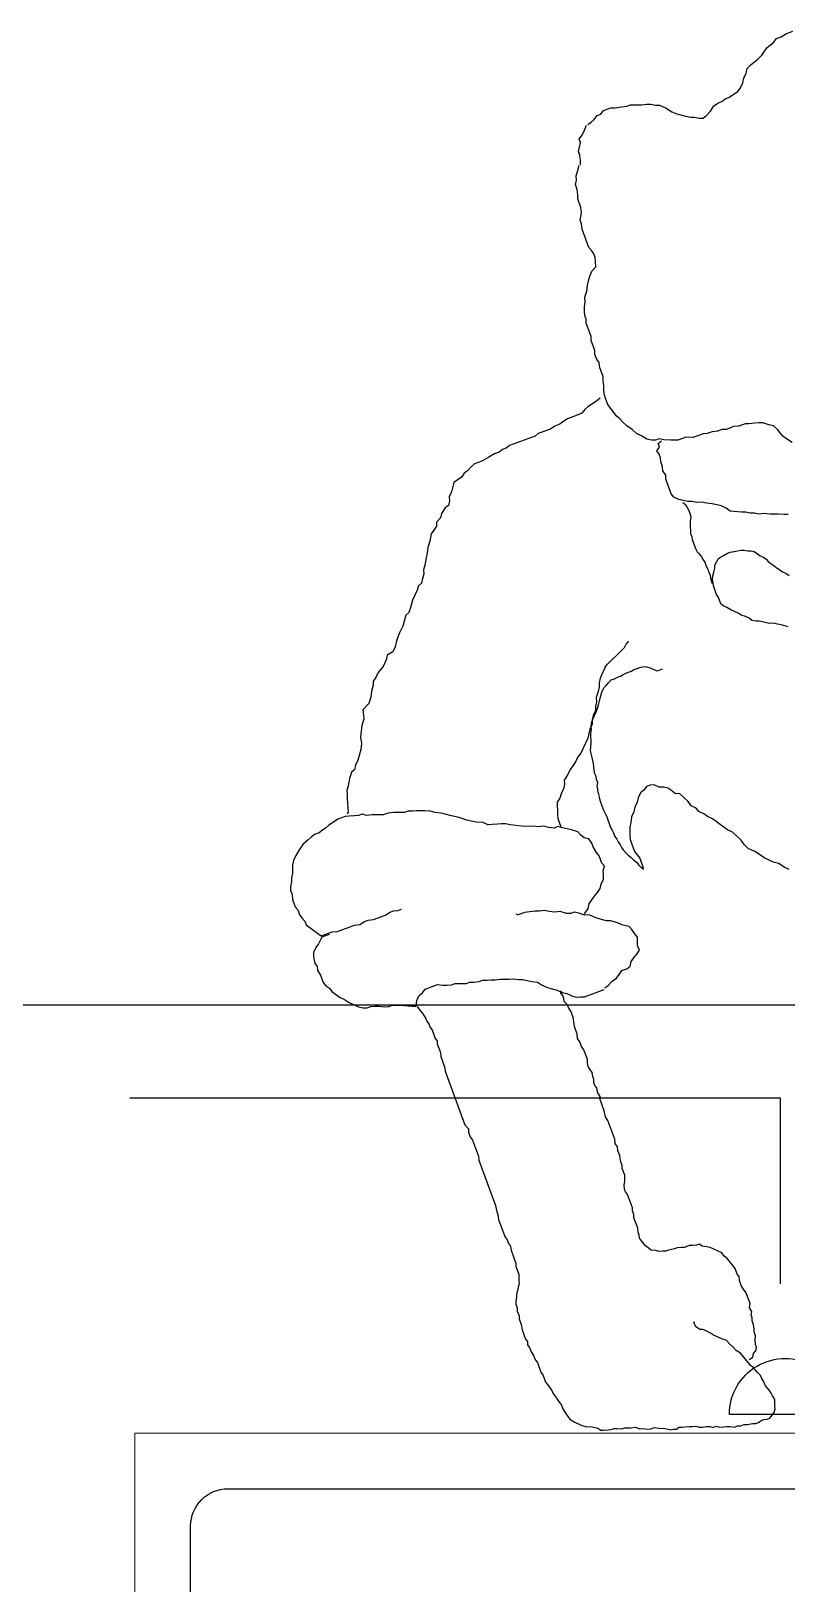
# Model space of a CAD drawing. Header units: millimetres. Extents: x 33350 to 35310, y -217097 to -211540.
# Drawn here: x 33738.2 to 33778.9, y -214565.2 to -214481.7 of the extents above; entities that cross this region are included whole.
import ezdxf
from ezdxf.enums import TextEntityAlignment as Align

# ---------------------------------------------------------------- set-up
doc = ezdxf.new("R2010")
doc.units = ezdxf.units.MM
doc.header["$LTSCALE"] = 60
doc.header["$MEASUREMENT"] = 0
for name, color, linetype, lineweight in [('-DWG_ANA', 7, 'Continuous', 0), ('-DWG_DETAY1', 7, 'Continuous', 25), ('NO', 7, 'Continuous', 0), ('s-depo', 140, 'Continuous', 25)]:
    doc.layers.add(name, color=color, linetype=linetype, lineweight=lineweight)
doc.layers.add('BL-E', color=32, linetype='Continuous')
doc.styles.add('ROMANS', font='ROMANSTW.SHX', dxfattribs={"width": 0.8})

# ---------------------------------------------------------------- blocks, each defined once
blk = doc.blocks.new('1YM-inox2000STR')
at = {"layer": '-DWG_ANA', "color": 0}
for p, q in [((61, 0), (0, 0)), ((0, 0), (0, -34)), ((61, -34), (61, 0)), ((0, -34), (61, -34))]:
    blk.add_line(p, q, dxfattribs=at)
at = {"layer": '-DWG_DETAY1', "color": 0}
blk.add_lwpolyline([(58, -5), (58, -29, -0.414214), (56, -31), (5, -31, -0.414214), (3, -29), (3, -5, -0.414214), (5, -3), (56, -3, -0.414214)], format="xyb", close=True, dxfattribs=at)
for points in [[(-9, -10), (-9, -24), (-14, -24), (-14, -10), (-9, -10)], [(-12, -10), (-12, -24)], [(0, -21), (-9, -21), (-9, -13), (0, -13)], [(10, -35), (6, -35), (6, -37), (10, -37), (10, -35)], [(16, -35), (12, -35), (12, -37), (16, -37), (16, -35)]]:
    blk.add_lwpolyline(points, dxfattribs=at)
for points in [[(3, -12), (9, -12, -1), (9, -22), (3, -22)], [(26, -35), (29, -35, -1.004224), (23, -35), (26, -35)]]:
    blk.add_lwpolyline(points, format="xyb", dxfattribs=at)
blk.add_circle((9, -17), 3, dxfattribs=at)
at = {"layer": 'NO', "linetype": 'Continuous', "style": 'ROMANS', "width": 0.8}
blk.add_attdef('NO', text='', height=10, dxfattribs=at).set_placement((31, -17), align=Align.MIDDLE)
blk = doc.blocks.new('7878')
at = {"layer": 'BL-E', "linetype": 'Continuous'}
blk.add_lwpolyline([(44146.557, -28834.535), (44146.557, -29019.535), (44216.557, -29019.535), (44216.557, -28834.535)], close=True, dxfattribs=at)
blk.add_lwpolyline([(44211.557, -28924.535), (44211.557, -28959.535), (44201.557, -28959.535)], dxfattribs=at)
at = {"layer": 'BL-E', "linetype": 'Continuous', "style": 'ROMANS', "text_generation_flag": 4, "width": 0.8}
blk.add_attdef('NO', text='', height=10, rotation=270, dxfattribs=at).set_placement((44189.265, -28998.355), align=Align.MIDDLE)
blk = doc.blocks.new('İNSAN-1')
for p, q in [((4.725, 42.642), (4.331, 42.787)), ((4.963, 42.48), (4.725, 42.642)), ((5.226, 42.384), (4.963, 42.48)), ((5.375, 42.18), (5.226, 42.384)), ((5.547, 42.042), (5.375, 42.18)), ((5.72, 41.904), (5.547, 42.042)), ((5.869, 41.7), (5.72, 41.904)), ((6.017, 41.496), (5.869, 41.7)), ((6.232, 41.268), (6.017, 41.496)), ((6.404, 41.13), (6.232, 41.268)), ((6.577, 40.992), (6.404, 41.13)), ((6.791, 40.764), (6.577, 40.992)), ((6.85, 40.519), (6.791, 40.764)), ((6.975, 40.25), (6.85, 40.519)), ((7.033, 40.005), (6.975, 40.25)), ((7.158, 39.735), (7.033, 40.005)), ((7.307, 39.532), (7.158, 39.735)), ((7.545, 39.369), (7.307, 39.532)), ((7.783, 39.207), (7.545, 39.369)), ((7.98, 39.135), (7.783, 39.207)), ((8.153, 38.997), (7.98, 39.135)), ((8.35, 38.924), (8.153, 38.997)), ((8.588, 38.762), (8.35, 38.924)), ((8.778, 38.468), (8.588, 38.762)), ((8.993, 38.241), (8.778, 38.468)), ((10.858, 38.448), (10.588, 38.324)), ((11.151, 38.638), (10.858, 38.448)), ((11.51, 38.804), (11.151, 38.638)), ((11.732, 38.797), (11.51, 38.804)), ((11.977, 38.855), (11.732, 38.797)), ((12.198, 38.849), (11.977, 38.855)), ((12.484, 38.818), (12.198, 38.849)), ((12.706, 38.811), (12.484, 38.818)), ((13.082, 38.821), (12.706, 38.811)), ((13.279, 38.749), (13.082, 38.821)), ((13.566, 38.717), (13.279, 38.749)), ((13.918, 38.662), (13.566, 38.717)), ((14.139, 38.655), (13.918, 38.662)), ((14.533, 38.51), (14.139, 38.655)), ((14.682, 38.307), (14.533, 38.51)), ((9.165, 38.102), (8.993, 38.241)), ((9.386, 38.096), (9.165, 38.102)), ((9.632, 38.154), (9.386, 38.096)), ((9.853, 38.147), (9.632, 38.154)), ((10.098, 38.206), (9.853, 38.147)), ((10.588, 38.324), (10.098, 38.206)), ((14.878, 38.234), (14.682, 38.307)), ((15.027, 38.031), (14.878, 38.234)), ((15.2, 37.892), (15.027, 38.031)), ((15.373, 37.754), (15.2, 37.892)), ((15.563, 37.461), (15.438, 37.73)), ((15.687, 37.192), (15.563, 37.461)), ((15.836, 36.988), (15.687, 37.192)), ((15.763, 36.791), (15.836, 36.988)), ((15.822, 36.546), (15.763, 36.791)), ((15.778, 35.817), (15.808, 36.104)), ((15.808, 36.104), (15.881, 36.301)), ((15.881, 36.301), (15.822, 36.546)), ((15.771, 35.596), (15.778, 35.817)), ((15.937, 35.237), (15.836, 35.572)), ((15.995, 34.992), (15.937, 35.237)), ((15.951, 34.264), (16.047, 34.526)), ((15.989, 34.771), (15.995, 34.992)), ((16.047, 34.526), (15.989, 34.771)), ((15.744, 33.297), (15.913, 33.756)), ((15.913, 33.756), (15.92, 33.977)), ((15.92, 33.977), (15.951, 34.264)), ((15.713, 33.01), (15.744, 33.297)), ((15.789, 32.61), (15.713, 33.01)), ((15.717, 32.413), (15.789, 32.61)), ((15.324, 31.142), (15.686, 32.126)), ((15.686, 32.126), (15.717, 32.413)), ((15.047, 30.797), (15.185, 30.97)), ((15.185, 30.97), (15.324, 31.142)), ((14.937, 30.093), (14.968, 30.379)), ((15.151, 29.865), (14.937, 30.093)), ((14.968, 30.379), (14.975, 30.6)), ((14.975, 30.6), (15.047, 30.797)), ((15.276, 29.596), (15.151, 29.865)), ((15.335, 29.35), (15.276, 29.596)), ((15.394, 29.105), (15.335, 29.35)), ((15.428, 28.795), (15.394, 29.105)), ((15.529, 28.46), (15.428, 28.795)), ((15.522, 28.239), (15.529, 28.46)), ((15.556, 27.928), (15.522, 28.239)), ((15.543, 27.486), (15.55, 27.707)), ((15.55, 27.707), (15.556, 27.928)), ((15.198, 26.347), (15.463, 27.068)), ((15.463, 27.068), (15.47, 27.289)), ((15.47, 27.289), (15.543, 27.486)), ((14.998, 25.601), (15.191, 26.126)), ((15.191, 26.126), (15.198, 26.347)), ((14.756, 24.945), (14.894, 25.117)), ((14.894, 25.117), (14.991, 25.38)), ((14.991, 25.38), (14.998, 25.601)), ((14.556, 24.199), (14.725, 24.658)), ((14.725, 24.658), (14.756, 24.945)), ((14.481, 23.184), (14.512, 23.47)), ((14.512, 23.47), (14.518, 23.691)), ((14.518, 23.691), (14.549, 23.978)), ((14.549, 23.978), (14.556, 24.199)), ((14.149, 22.486), (14.312, 22.725)), ((14.312, 22.725), (14.481, 23.184)), ((14.719, 23.022), (14.892, 22.883)), ((14.892, 22.883), (15.13, 22.721)), ((15.13, 22.721), (15.369, 22.559)), ((13.279, 21.54), (13.507, 21.754)), ((13.507, 21.754), (13.645, 21.927)), ((13.645, 21.927), (13.849, 22.075)), ((13.849, 22.075), (14.011, 22.314)), ((14.011, 22.314), (14.149, 22.486)), ((15.369, 22.559), (15.541, 22.421)), ((15.541, 22.421), (15.69, 22.217)), ((15.69, 22.217), (15.953, 22.12)), ((15.953, 22.12), (16.478, 21.927)), ((16.478, 21.927), (16.716, 21.765)), ((16.716, 21.765), (16.889, 21.627)), ((4.672, 20.835), (4.876, 20.984)), ((4.876, 20.984), (5.014, 21.156)), ((5.014, 21.156), (5.152, 21.329)), ((5.152, 21.329), (5.38, 21.543)), ((5.38, 21.543), (5.625, 21.602)), ((5.625, 21.602), (5.96, 21.702)), ((5.96, 21.702), (6.181, 21.695)), ((6.181, 21.695), (6.402, 21.688)), ((6.402, 21.688), (6.689, 21.657)), ((6.689, 21.657), (6.91, 21.65)), ((6.91, 21.65), (7.238, 21.529)), ((7.238, 21.529), (7.525, 21.498)), ((7.525, 21.498), (7.919, 21.353)), ((7.919, 21.353), (8.14, 21.346)), ((8.14, 21.346), (8.402, 21.25)), ((8.402, 21.25), (8.689, 21.219)), ((8.689, 21.219), (8.952, 21.122)), ((8.952, 21.122), (9.173, 21.115)), ((9.173, 21.115), (9.698, 20.922)), ((9.698, 20.922), (10.074, 20.932)), ((10.074, 20.932), (10.534, 20.763)), ((12.195, 20.822), (12.489, 21.012)), ((12.489, 21.012), (12.758, 21.136)), ((12.758, 21.136), (12.986, 21.35)), ((12.986, 21.35), (13.279, 21.54)), ((16.889, 21.627), (17.151, 21.53)), ((17.151, 21.53), (17.39, 21.368)), ((17.39, 21.368), (18.046, 21.126)), ((18.046, 21.126), (18.219, 20.988)), ((18.219, 20.988), (19.597, 20.481)), ((4.379, 20.645), (4.672, 20.835)), ((10.534, 20.763), (10.91, 20.773)), ((10.91, 20.773), (11.287, 20.784)), ((11.287, 20.784), (11.532, 20.843)), ((11.591, 20.597), (11.418, 20.736)), ((11.518, 20.401), (11.591, 20.597)), ((11.667, 20.197), (11.518, 20.401)), ((11.529, 20.024), (11.667, 20.197)), ((11.532, 20.843), (11.729, 20.77)), ((11.729, 20.77), (11.95, 20.763)), ((11.95, 20.763), (12.195, 20.822)), ((19.597, 20.481), (19.77, 20.343)), ((19.77, 20.343), (19.967, 20.27)), ((19.967, 20.27), (20.14, 20.132)), ((20.14, 20.132), (20.402, 20.035)), ((11.346, 19.123), (11.353, 19.344)), ((11.353, 19.344), (11.45, 19.606)), ((11.45, 19.606), (11.456, 19.827)), ((11.456, 19.827), (11.529, 20.024)), ((20.402, 20.035), (20.706, 19.849)), ((20.706, 19.849), (21.076, 19.638)), ((21.076, 19.638), (21.47, 19.493)), ((21.47, 19.493), (21.643, 19.355)), ((21.643, 19.355), (21.857, 19.127)), ((10.887, 17.877), (11.177, 18.664)), ((11.177, 18.664), (11.184, 18.885)), ((11.184, 18.885), (11.346, 19.123)), ((21.857, 19.127), (22.03, 18.989)), ((22.03, 18.989), (22.178, 18.786)), ((22.178, 18.786), (22.417, 18.623)), ((22.417, 18.623), (22.589, 18.485)), ((22.589, 18.485), (22.707, 17.995)), ((10.235, 17.521), (10.48, 17.58)), ((10.48, 17.58), (10.749, 17.704)), ((10.749, 17.704), (10.887, 17.877)), ((22.707, 17.995), (22.832, 17.726)), ((22.832, 17.726), (22.825, 17.505)), ((4.591, 16.768), (4.812, 16.761)), ((4.812, 16.761), (5.123, 16.795)), ((5.123, 16.795), (5.344, 16.788)), ((5.344, 16.788), (5.565, 16.782)), ((5.565, 16.782), (5.876, 16.816)), ((5.876, 16.816), (6.163, 16.785)), ((6.163, 16.785), (6.408, 16.844)), ((6.408, 16.844), (6.629, 16.837)), ((6.629, 16.837), (6.874, 16.896)), ((6.874, 16.896), (7.095, 16.889)), ((7.095, 16.889), (7.717, 16.958)), ((7.717, 16.958), (7.921, 17.106)), ((7.921, 17.106), (8.19, 17.231)), ((8.19, 17.231), (8.435, 17.289)), ((8.435, 17.289), (8.68, 17.348)), ((8.68, 17.348), (8.991, 17.383)), ((8.991, 17.383), (9.236, 17.441)), ((9.236, 17.441), (9.523, 17.41)), ((9.523, 17.41), (9.768, 17.469)), ((9.768, 17.469), (9.989, 17.462)), ((9.867, 16.784), (9.832, 16.601)), ((9.952, 17.014), (9.867, 16.784)), ((10.033, 17.147), (9.952, 17.014)), ((9.989, 17.462), (10.235, 17.521)), ((10.126, 17.31), (10.033, 17.147)), ((10.265, 17.422), (10.126, 17.31)), ((22.825, 17.505), (22.884, 17.26)), ((22.884, 17.26), (23.056, 17.122)), ((23.056, 17.122), (23.246, 16.828)), ((23.246, 16.828), (23.305, 16.583)), ((9.832, 16.601), (9.865, 16.425)), ((9.875, 16.094), (9.84, 15.911)), ((9.84, 15.911), (9.845, 15.746)), ((9.865, 16.425), (9.87, 16.26)), ((9.87, 16.26), (9.875, 16.094)), ((23.305, 16.583), (23.52, 16.355)), ((23.52, 16.355), (23.513, 16.134)), ((23.513, 16.134), (23.661, 15.93)), ((23.661, 15.93), (23.81, 15.727)), ((9.757, 15.419), (9.566, 14.901)), ((9.781, 15.573), (9.757, 15.419)), ((9.845, 15.746), (9.781, 15.573)), ((23.81, 15.727), (23.886, 15.326)), ((23.886, 15.326), (23.986, 14.991)), ((5.662, 14.246), (5.523, 14.134)), ((5.773, 14.368), (5.662, 14.246)), ((5.912, 14.481), (5.773, 14.368)), ((6.098, 14.543), (5.912, 14.481)), ((6.238, 14.655), (6.098, 14.543)), ((6.417, 14.785), (6.238, 14.655)), ((6.592, 14.818), (6.417, 14.785)), ((6.758, 14.823), (6.592, 14.818)), ((6.962, 14.846), (6.758, 14.823)), ((7.127, 14.85), (6.962, 14.846)), ((7.311, 14.816), (7.127, 14.85)), ((7.494, 14.781), (7.311, 14.816)), ((7.706, 14.735), (7.494, 14.781)), ((7.85, 14.682), (7.706, 14.735)), ((8.041, 14.579), (7.85, 14.682)), ((8.204, 14.487), (8.041, 14.579)), ((8.337, 14.405), (8.204, 14.487)), ((8.439, 14.237), (8.337, 14.405)), ((8.53, 14.04), (8.439, 14.237)), ((9.16, 14.331), (9.078, 14.198)), ((9.252, 14.493), (9.16, 14.331)), ((9.374, 14.645), (9.252, 14.493)), ((9.484, 14.767), (9.374, 14.645)), ((9.566, 14.901), (9.484, 14.767)), ((23.986, 14.991), (24.021, 14.681)), ((24.021, 14.681), (24.08, 14.435)), ((24.08, 14.435), (24.156, 14.035)), ((4.71, 13.615), (4.532, 13.485)), ((4.897, 13.677), (4.71, 13.615)), ((5.036, 13.79), (4.897, 13.677)), ((5.244, 13.909), (5.036, 13.79)), ((5.354, 14.032), (5.244, 13.909)), ((5.523, 14.134), (5.354, 14.032)), ((8.534, 13.875), (8.53, 14.04)), ((8.586, 13.66), (8.534, 13.875)), ((8.648, 13.473), (8.586, 13.66)), ((8.671, 13.269), (8.648, 13.473)), ((8.795, 13.517), (8.771, 13.363)), ((8.888, 13.679), (8.795, 13.517)), ((8.912, 13.834), (8.888, 13.679)), ((9.004, 13.996), (8.912, 13.834)), ((9.078, 14.198), (9.004, 13.996)), ((24.156, 14.035), (24.215, 13.79)), ((24.215, 13.79), (24.208, 13.569)), ((24.208, 13.569), (24.267, 13.324)), ((8.442, 12.47), (8.612, 12.931)), ((8.612, 12.931), (8.636, 13.085)), ((8.636, 13.085), (8.671, 13.269)), ((8.715, 13.122), (8.694, 13.064)), ((8.771, 13.363), (8.715, 13.122)), ((24.267, 13.324), (24.326, 13.079)), ((24.326, 13.079), (24.498, 12.94)), ((24.498, 12.94), (24.557, 12.695)), ((24.557, 12.695), (24.682, 12.426)), ((7.679, 11.64), (7.886, 11.76)), ((7.886, 11.76), (8.083, 11.851)), ((8.083, 11.851), (8.223, 11.963)), ((8.223, 11.963), (8.35, 12.308)), ((8.35, 12.308), (8.442, 12.47)), ((24.682, 12.426), (24.806, 12.157)), ((24.806, 12.157), (24.907, 11.822)), ((24.907, 11.822), (25.007, 11.487)), ((5.169, 10.864), (5.384, 10.916)), ((5.384, 10.916), (5.578, 10.909)), ((5.578, 10.909), (5.754, 10.943)), ((5.754, 10.943), (5.969, 10.994)), ((5.969, 10.994), (6.145, 11.028)), ((6.145, 11.028), (6.31, 11.032)), ((6.31, 11.032), (6.554, 11.073)), ((6.554, 11.073), (6.694, 11.185)), ((6.694, 11.185), (6.891, 11.276)), ((6.891, 11.276), (7.117, 11.357)), ((7.117, 11.357), (7.285, 11.458)), ((7.285, 11.458), (7.482, 11.549)), ((7.482, 11.549), (7.679, 11.64)), ((25.007, 11.487), (25.18, 11.349)), ((25.18, 11.349), (25.238, 11.104)), ((25.238, 11.104), (25.339, 10.769)), ((4.592, 10.717), (4.965, 10.841)), ((4.965, 10.841), (5.169, 10.864)), ((25.339, 10.769), (25.505, 10.41)), ((25.505, 10.41), (25.629, 10.14)), ((25.629, 10.14), (25.688, 9.895)), ((13.189, 9.931), (13.168, 9.938)), ((13.304, 9.794), (13.189, 9.931)), ((13.403, 9.616), (13.304, 9.794)), ((13.518, 9.48), (13.403, 9.616)), ((14.319, 8.714), (13.518, 9.48)), ((25.688, 9.895), (25.747, 9.65)), ((25.747, 9.65), (25.871, 9.381)), ((25.871, 9.381), (26.175, 9.194)), ((26.175, 9.194), (26.234, 8.949)), ((11.382, 8.44), (11.644, 8.343)), ((11.644, 8.343), (12.004, 8.509)), ((12.004, 8.509), (12.249, 8.568)), ((12.249, 8.568), (12.535, 8.537)), ((12.535, 8.537), (12.995, 8.368)), ((13.024, 8.344), (12.944, 8.399)), ((14.434, 8.578), (14.319, 8.714)), ((14.418, 8.589), (14.542, 8.319)), ((26.234, 8.949), (26.4, 8.59)), ((26.4, 8.59), (26.656, 8.273)), ((13.332, 8.231), (13.024, 8.344)), ((13.478, 8.152), (13.332, 8.231)), ((13.624, 8.073), (13.478, 8.152)), ((13.779, 8.016), (13.624, 8.073)), ((13.947, 7.93), (13.779, 8.016)), ((14.123, 7.865), (13.947, 7.93)), ((14.266, 7.712), (14.123, 7.865)), ((14.388, 7.567), (14.266, 7.712)), ((14.518, 7.444), (14.388, 7.567)), ((14.542, 8.319), (14.708, 7.96)), ((14.708, 7.96), (14.767, 7.715)), ((14.767, 7.715), (14.76, 7.494)), ((26.656, 8.273), (26.78, 8.003)), ((26.78, 8.003), (26.929, 7.8)), ((26.929, 7.8), (26.922, 7.579)), ((26.922, 7.579), (27.022, 7.244)), ((14.629, 7.203), (14.518, 7.444)), ((14.683, 7.009), (14.629, 7.203)), ((14.736, 6.814), (14.683, 7.009)), ((14.781, 6.598), (14.736, 6.814)), ((14.76, 7.494), (14.819, 7.249)), ((14.819, 7.249), (14.919, 6.914)), ((14.919, 6.914), (14.913, 6.693)), ((14.913, 6.693), (14.971, 6.448)), ((27.022, 7.244), (27.057, 6.933)), ((27.057, 6.933), (27.157, 6.598)), ((14.835, 6.403), (14.781, 6.598)), ((14.902, 6.178), (14.835, 6.403)), ((15.097, 5.757), (14.902, 6.178)), ((14.971, 6.448), (14.965, 6.227)), ((14.965, 6.227), (15.089, 5.958)), ((15.089, 5.958), (15.148, 5.713)), ((27.157, 6.598), (27.479, 6.256)), ((27.448, 5.97), (27.441, 5.749)), ((27.479, 6.256), (27.448, 5.97)), ((15.172, 5.554), (15.097, 5.757)), ((15.148, 5.713), (15.141, 5.492)), ((15.141, 5.492), (15.266, 5.222)), ((15.196, 5.346), (15.172, 5.554)), ((15.183, 5.175), (15.196, 5.346)), ((15.214, 4.989), (15.183, 5.175)), ((15.266, 5.222), (15.383, 4.732)), ((27.441, 5.749), (27.541, 5.414)), ((27.541, 5.414), (27.611, 4.792)), ((15.19, 4.448), (15.203, 4.618)), ((15.222, 4.262), (15.19, 4.448)), ((15.203, 4.618), (15.215, 4.789)), ((15.215, 4.789), (15.214, 4.989)), ((15.223, 4.061), (15.222, 4.262)), ((15.383, 4.732), (15.508, 4.463)), ((15.508, 4.463), (15.757, 3.924)), ((27.611, 4.792), (27.556, 4.44)), ((27.556, 4.44), (27.59, 4.129)), ((15.047, 3.176), (15.068, 3.369)), ((15.068, 3.369), (15.102, 3.531)), ((15.102, 3.531), (15.137, 3.693)), ((15.137, 3.693), (15.188, 3.899)), ((15.188, 3.899), (15.223, 4.061)), ((15.757, 3.924), (15.905, 3.72)), ((15.905, 3.72), (16.03, 3.451)), ((16.03, 3.451), (16.178, 3.247)), ((27.59, 4.129), (27.69, 3.794)), ((27.69, 3.794), (27.749, 3.549)), ((27.749, 3.549), (27.874, 3.28)), ((14.9, 2.506), (14.935, 2.668)), ((14.935, 2.668), (14.992, 2.822)), ((14.992, 2.822), (15.034, 3.006)), ((15.034, 3.006), (15.047, 3.176)), ((16.178, 3.247), (16.327, 3.044)), ((16.327, 3.044), (16.451, 2.774)), ((16.451, 2.774), (16.641, 2.481)), ((27.874, 3.28), (27.933, 3.035)), ((27.933, 3.035), (28.105, 2.897)), ((28.105, 2.897), (28.206, 2.562)), ((28.206, 2.562), (28.282, 2.161)), ((10.206, 1.538), (10.434, 1.752)), ((10.434, 1.752), (10.655, 1.746)), ((10.655, 1.746), (10.859, 1.894)), ((10.859, 1.894), (11.062, 2.043)), ((11.062, 2.043), (11.308, 2.101)), ((11.308, 2.101), (11.529, 2.094)), ((11.529, 2.094), (11.798, 2.219)), ((11.798, 2.219), (12.019, 2.212)), ((12.019, 2.212), (12.216, 2.139)), ((12.216, 2.139), (12.365, 1.936)), ((12.365, 1.936), (12.537, 1.798)), ((12.537, 1.798), (12.662, 1.528)), ((14.763, 1.657), (14.819, 1.811)), ((14.819, 1.811), (14.832, 1.981)), ((14.832, 1.981), (14.867, 2.143)), ((14.843, 2.352), (14.9, 2.506)), ((14.867, 2.143), (14.843, 2.352)), ((16.641, 2.481), (16.635, 2.26)), ((16.635, 2.26), (16.693, 2.015)), ((16.693, 2.015), (16.818, 1.746)), ((16.818, 1.746), (16.877, 1.5)), ((28.282, 2.161), (28.341, 1.916)), ((28.334, 1.695), (28.327, 1.474)), ((28.341, 1.916), (28.334, 1.695)), ((9.408, 0.789), (9.547, 0.962)), ((9.547, 0.962), (9.816, 1.086)), ((9.816, 1.086), (9.978, 1.324)), ((9.978, 1.324), (10.206, 1.538)), ((12.662, 1.528), (12.721, 1.283)), ((12.721, 1.283), (12.845, 1.014)), ((12.845, 1.014), (12.904, 0.769)), ((14.539, 0.865), (14.449, 0.686)), ((14.691, 1.28), (14.539, 0.865)), ((14.739, 1.474), (14.691, 1.28)), ((14.78, 1.647), (14.739, 1.474)), ((16.877, 1.5), (17.025, 1.297)), ((17.012, 0.855), (17.005, 0.634)), ((17.019, 1.076), (17.012, 0.855)), ((17.025, 1.297), (17.019, 1.076)), ((28.289, 0.967), (28.282, 0.746)), ((28.32, 1.253), (28.289, 0.967)), ((28.327, 1.474), (28.32, 1.253)), ((7.851, -0.202), (8.259, 0.095)), ((8.259, 0.095), (8.462, 0.243)), ((8.462, 0.243), (8.666, 0.392)), ((8.666, 0.392), (8.935, 0.516)), ((8.935, 0.516), (9.139, 0.665)), ((9.139, 0.665), (9.408, 0.789)), ((12.904, 0.769), (13.028, 0.499)), ((13.028, 0.499), (13.063, 0.189)), ((13.063, 0.189), (13.122, -0.057)), ((14.375, 0.549), (14.146, -0.073)), ((14.449, 0.686), (14.375, 0.549)), ((16.998, 0.413), (16.829, -0.046)), ((17.005, 0.634), (16.998, 0.413)), ((18.933, -0.001), (19.554, 0.068)), ((19.554, 0.068), (19.8, 0.127)), ((19.8, 0.127), (20.021, 0.12)), ((20.021, 0.12), (20.242, 0.113)), ((20.242, 0.113), (20.528, 0.082)), ((20.528, 0.082), (20.749, 0.075)), ((20.749, 0.075), (21.019, 0.199)), ((21.019, 0.199), (21.395, 0.21)), ((21.395, 0.21), (21.64, 0.268)), ((21.64, 0.268), (21.886, 0.327)), ((21.886, 0.327), (22.31, 0.469)), ((22.31, 0.469), (22.711, 0.545)), ((22.711, 0.545), (23.046, 0.645)), ((23.046, 0.645), (23.291, 0.703)), ((23.291, 0.703), (23.602, 0.738)), ((23.602, 0.738), (23.847, 0.797)), ((23.847, 0.797), (24.158, 0.831)), ((24.158, 0.831), (24.379, 0.824)), ((24.379, 0.824), (24.6, 0.818)), ((24.6, 0.818), (24.821, 0.811)), ((24.821, 0.811), (25.043, 0.804)), ((25.043, 0.804), (25.239, 0.731)), ((25.239, 0.731), (25.46, 0.724)), ((25.46, 0.724), (25.837, 0.735)), ((25.837, 0.735), (26.124, 0.704)), ((26.124, 0.704), (26.386, 0.607)), ((26.386, 0.607), (26.607, 0.6)), ((26.607, 0.6), (26.984, 0.611)), ((26.984, 0.611), (27.27, 0.58)), ((27.27, 0.58), (27.516, 0.638)), ((27.516, 0.638), (27.713, 0.566)), ((27.713, 0.566), (27.934, 0.559)), ((27.934, 0.559), (28.22, 0.528)), ((28.22, 0.528), (28.441, 0.521)), ((28.282, 0.746), (28.324, 0.656)), ((28.441, 0.521), (28.835, 0.376)), ((28.835, 0.376), (29.074, 0.214)), ((29.074, 0.214), (29.312, 0.051)), ((29.312, 0.051), (29.485, -0.087)), ((6.964, -0.993), (7.126, -0.755)), ((7.126, -0.755), (7.354, -0.54)), ((7.354, -0.54), (7.582, -0.326)), ((7.582, -0.326), (7.851, -0.202)), ((13.101, -0.719), (12.86, -1.375)), ((13.108, -0.498), (13.101, -0.719)), ((13.115, -0.277), (13.108, -0.498)), ((13.122, -0.057), (13.115, -0.277)), ((13.819, -0.706), (13.745, -0.844)), ((13.922, -0.556), (13.819, -0.706)), ((13.99, -0.369), (13.922, -0.556)), ((14.072, -0.211), (13.99, -0.369)), ((14.146, -0.073), (14.072, -0.211)), ((15.165, -0.924), (15.327, -0.685)), ((15.327, -0.685), (15.572, -0.627)), ((15.572, -0.627), (15.776, -0.478)), ((15.776, -0.478), (15.914, -0.305)), ((15.914, -0.305), (16.249, -0.205)), ((16.249, -0.205), (16.494, -0.147)), ((16.494, -0.147), (16.739, -0.088)), ((16.739, -0.088), (16.985, -0.029)), ((16.985, -0.029), (17.181, -0.102)), ((17.181, -0.102), (17.492, -0.067)), ((17.492, -0.067), (17.737, -0.008)), ((17.737, -0.008), (18.024, -0.039)), ((18.024, -0.039), (18.335, -0.005)), ((18.335, -0.005), (18.556, -0.012)), ((18.556, -0.012), (18.933, -0.001)), ((29.485, -0.087), (29.658, -0.225)), ((29.658, -0.225), (29.83, -0.363)), ((29.83, -0.363), (30.093, -0.459)), ((30.093, -0.459), (30.266, -0.598)), ((30.266, -0.598), (30.438, -0.736)), ((30.438, -0.736), (30.718, -0.988)), ((5.879, -1.711), (6.083, -1.563)), ((6.083, -1.563), (6.377, -1.373)), ((6.377, -1.373), (6.736, -1.207)), ((6.736, -1.207), (6.964, -0.993)), ((12.722, -1.548), (12.584, -1.721)), ((12.86, -1.375), (12.722, -1.548)), ((13.198, -1.561), (13.034, -1.688)), ((13.335, -1.446), (13.198, -1.561)), ((13.466, -1.282), (13.335, -1.446)), ((13.561, -1.153), (13.466, -1.282)), ((13.635, -1.015), (13.561, -1.153)), ((13.745, -0.844), (13.635, -1.015)), ((14.623, -1.99), (14.768, -1.597)), ((14.768, -1.597), (14.906, -1.424)), ((14.906, -1.424), (15.092, -1.12)), ((15.092, -1.12), (15.165, -0.924)), ((30.718, -0.988), (30.908, -1.281)), ((30.908, -1.281), (31.099, -1.575)), ((31.099, -1.575), (31.223, -1.844)), ((4.533, -2.333), (4.802, -2.208)), ((4.802, -2.208), (5.095, -2.018)), ((5.095, -2.018), (5.341, -1.96)), ((5.341, -1.96), (5.61, -1.835)), ((5.61, -1.835), (5.879, -1.711)), ((12.507, -2.224), (12.357, -2.31)), ((12.584, -1.721), (12.391, -2.246)), ((12.622, -2.102), (12.507, -2.224)), ((12.753, -1.938), (12.622, -2.102)), ((12.918, -1.81), (12.753, -1.938)), ((13.034, -1.688), (12.918, -1.81)), ((14.485, -2.163), (14.623, -1.99)), ((14.543, -2.408), (14.485, -2.163)), ((14.537, -2.629), (14.543, -2.408)), ((31.223, -1.844), (31.282, -2.089)), ((31.275, -2.31), (31.268, -2.531)), ((31.282, -2.089), (31.275, -2.31)), ((14.53, -2.85), (14.537, -2.629)), ((14.654, -3.12), (14.53, -2.85)), ((14.713, -3.365), (14.654, -3.12)), ((31.268, -2.531), (31.327, -2.776)), ((31.327, -2.776), (31.32, -2.997)), ((31.32, -2.997), (31.379, -3.242)), ((31.379, -3.242), (31.372, -3.463)), ((14.862, -3.568), (14.713, -3.365)), ((15.01, -3.772), (14.862, -3.568)), ((15.159, -3.976), (15.01, -3.772)), ((15.308, -4.179), (15.159, -3.976)), ((31.269, -3.947), (31.124, -4.34)), ((31.3, -3.66), (31.269, -3.947)), ((31.372, -3.463), (31.3, -3.66)), ((14.372, -5.101), (14.707, -5.001)), ((14.707, -5.001), (14.952, -4.943)), ((14.952, -4.943), (15.311, -4.777)), ((15.366, -4.425), (15.308, -4.179)), ((15.311, -4.777), (15.532, -4.784)), ((15.557, -4.718), (15.366, -4.425)), ((15.532, -4.784), (15.867, -4.683)), ((15.867, -4.683), (16.113, -4.625)), ((16.113, -4.625), (16.309, -4.697)), ((16.309, -4.697), (16.531, -4.704)), ((16.531, -4.704), (16.866, -4.604)), ((16.866, -4.604), (17.152, -4.635)), ((17.152, -4.635), (17.463, -4.6)), ((17.463, -4.6), (17.708, -4.542)), ((17.708, -4.542), (17.995, -4.573)), ((17.995, -4.573), (18.216, -4.58)), ((18.216, -4.58), (18.503, -4.611)), ((18.503, -4.611), (18.789, -4.642)), ((18.789, -4.642), (19.183, -4.787)), ((19.183, -4.787), (19.207, -4.721)), ((25.608, -4.544), (25.411, -4.472)), ((25.829, -4.551), (25.608, -4.544)), ((26.026, -4.624), (25.829, -4.551)), ((26.264, -4.786), (26.026, -4.624)), ((26.921, -5.028), (26.264, -4.786)), ((30.751, -4.948), (30.613, -5.121)), ((30.889, -4.775), (30.751, -4.948)), ((30.986, -4.513), (30.889, -4.775)), ((31.124, -4.34), (30.986, -4.513)), ((12.707, -5.979), (12.846, -5.806)), ((12.846, -5.806), (13.008, -5.568)), ((13.008, -5.568), (13.146, -5.395)), ((13.146, -5.395), (13.546, -5.319)), ((13.546, -5.319), (13.816, -5.195)), ((13.816, -5.195), (14.151, -5.095)), ((14.151, -5.095), (14.372, -5.101)), ((27.207, -5.059), (26.921, -5.028)), ((27.404, -5.131), (27.207, -5.059)), ((27.643, -5.294), (27.404, -5.131)), ((27.929, -5.325), (27.643, -5.294)), ((28.848, -5.663), (27.929, -5.325)), ((29.135, -5.694), (28.848, -5.663)), ((29.726, -5.911), (29.135, -5.694)), ((29.308, -5.832), (29.702, -5.977)), ((29.929, -5.763), (29.726, -5.911)), ((30.133, -5.614), (29.929, -5.763)), ((30.541, -5.317), (30.133, -5.614)), ((30.613, -5.121), (30.541, -5.317)), ((12.597, -6.683), (12.694, -6.42)), ((12.746, -6.887), (12.597, -6.683)), ((12.694, -6.42), (12.701, -6.2)), ((12.701, -6.2), (12.707, -5.979)), ((29.702, -5.977), (29.867, -6.336)), ((29.867, -6.336), (30.016, -6.54)), ((30.016, -6.54), (30.141, -6.809)), ((12.894, -7.09), (12.746, -6.887)), ((13.043, -7.294), (12.894, -7.09)), ((13.102, -7.539), (13.043, -7.294)), ((30.079, -7.382), (29.941, -7.555)), ((30.134, -7.03), (30.079, -7.382)), ((30.141, -6.809), (30.134, -7.03)), ((13.275, -7.677), (13.102, -7.539)), ((13.537, -7.774), (13.275, -7.677)), ((13.686, -7.978), (13.537, -7.774)), ((13.834, -8.181), (13.686, -7.978)), ((14.073, -8.344), (13.834, -8.181)), ((14.287, -8.571), (14.073, -8.344)), ((18.632, -8.309), (18.387, -8.367)), ((18.877, -8.25), (18.632, -8.309)), ((19.098, -8.257), (18.877, -8.25)), ((19.409, -8.222), (19.098, -8.257)), ((19.63, -8.229), (19.409, -8.222)), ((19.851, -8.236), (19.63, -8.229)), ((20.073, -8.243), (19.851, -8.236)), ((20.359, -8.274), (20.073, -8.243)), ((20.58, -8.281), (20.359, -8.274)), ((20.801, -8.288), (20.58, -8.281)), ((21.022, -8.295), (20.801, -8.288)), ((21.219, -8.367), (21.022, -8.295)), ((29.771, -8.014), (29.627, -8.408)), ((29.934, -7.776), (29.771, -8.014)), ((29.941, -7.555), (29.934, -7.776)), ((14.46, -8.709), (14.287, -8.571)), ((15.552, -9.186), (14.501, -8.799)), ((15.773, -9.193), (15.552, -9.186)), ((15.994, -9.2), (15.773, -9.193)), ((16.239, -9.141), (15.994, -9.2)), ((16.508, -9.017), (16.239, -9.141)), ((16.753, -8.958), (16.508, -9.017)), ((16.66, -9.272), (16.716, -9.119)), ((16.716, -9.119), (16.823, -8.986)), ((17.023, -8.834), (16.753, -8.958)), ((16.823, -8.986), (16.809, -8.866)), ((17.358, -8.733), (17.023, -8.834)), ((17.603, -8.675), (17.358, -8.733)), ((17.872, -8.55), (17.603, -8.675)), ((18.076, -8.402), (17.872, -8.55)), ((18.387, -8.367), (18.076, -8.402)), ((21.506, -8.398), (21.219, -8.367)), ((21.727, -8.405), (21.506, -8.398)), ((21.924, -8.477), (21.727, -8.405)), ((22.3, -8.467), (21.924, -8.477)), ((22.522, -8.474), (22.3, -8.467)), ((22.718, -8.546), (22.522, -8.474)), ((22.94, -8.553), (22.718, -8.546)), ((23.161, -8.56), (22.94, -8.553)), ((23.471, -8.526), (23.161, -8.56)), ((24.128, -8.767), (23.471, -8.526)), ((24.276, -8.971), (24.128, -8.767)), ((24.449, -9.109), (24.276, -8.971)), ((24.574, -9.378), (24.449, -9.109)), ((29.147, -8.901), (28.739, -9.198)), ((29.285, -8.729), (29.147, -8.901)), ((29.488, -8.58), (29.285, -8.729)), ((29.627, -8.408), (29.488, -8.58)), ((16.148, -10.351), (16.278, -9.995)), ((16.278, -9.995), (16.422, -9.76)), ((16.422, -9.76), (16.479, -9.608)), ((16.479, -9.608), (16.655, -9.443)), ((16.655, -9.443), (16.66, -9.272)), ((24.445, -9.89), (24.25, -10.107)), ((24.571, -9.706), (24.445, -9.89)), ((24.608, -9.689), (24.574, -9.378)), ((24.829, -9.696), (24.608, -9.689)), ((25.451, -9.627), (24.829, -9.696)), ((25.672, -9.634), (25.451, -9.627)), ((25.893, -9.641), (25.672, -9.634)), ((26.09, -9.713), (25.893, -9.641)), ((26.311, -9.72), (26.09, -9.713)), ((26.622, -9.685), (26.311, -9.72)), ((26.843, -9.692), (26.622, -9.685)), ((27.064, -9.699), (26.843, -9.692)), ((27.261, -9.772), (27.064, -9.699)), ((27.482, -9.779), (27.261, -9.772)), ((27.727, -9.72), (27.482, -9.779)), ((27.997, -9.596), (27.727, -9.72)), ((28.266, -9.471), (27.997, -9.596)), ((28.47, -9.323), (28.266, -9.471)), ((28.739, -9.198), (28.47, -9.323)), ((15.95, -11.2), (16.081, -10.845)), ((16.081, -10.845), (16.124, -10.572)), ((16.124, -10.572), (16.148, -10.351)), ((23.869, -10.831), (23.762, -10.964)), ((23.925, -10.678), (23.869, -10.831)), ((24.05, -10.494), (23.925, -10.678)), ((24.106, -10.342), (24.05, -10.494)), ((24.25, -10.107), (24.106, -10.342)), ((15.707, -11.859), (15.801, -11.606)), ((15.801, -11.606), (15.926, -11.421)), ((15.926, -11.421), (15.95, -11.2)), ((23.487, -11.554), (23.482, -11.725)), ((23.594, -11.421), (23.487, -11.554)), ((23.762, -10.964), (23.594, -11.421)), ((15.395, -12.551), (15.582, -12.044)), ((15.582, -12.044), (15.707, -11.859)), ((23.29, -12.404), (23.065, -13.012)), ((23.314, -12.182), (23.29, -12.404)), ((23.482, -11.725), (23.314, -12.182)), ((15.11, -13.483), (15.134, -13.262)), ((15.134, -13.262), (15.259, -13.077)), ((15.259, -13.077), (15.366, -12.944)), ((15.366, -12.944), (15.39, -12.722)), ((15.39, -12.722), (15.395, -12.551)), ((23.06, -13.183), (21.995, -16.076)), ((23.065, -13.012), (23.06, -13.183)), ((14.862, -14.314), (14.886, -14.092)), ((14.886, -14.092), (14.992, -13.959)), ((14.992, -13.959), (15.048, -13.806)), ((15.048, -13.806), (15.054, -13.635)), ((15.054, -13.635), (15.11, -13.483)), ((14.488, -15.329), (14.712, -14.72)), ((14.712, -14.72), (14.717, -14.549)), ((14.717, -14.549), (14.862, -14.314)), ((13.928, -16.851), (14.301, -15.836)), ((14.301, -15.836), (14.427, -15.652)), ((14.427, -15.652), (14.488, -15.329)), ((21.795, -16.463), (21.702, -16.717)), ((21.801, -16.292), (21.795, -16.463)), ((21.995, -16.076), (21.801, -16.292)), ((13.661, -17.732), (13.754, -17.478)), ((13.754, -17.478), (13.778, -17.257)), ((13.778, -17.257), (13.904, -17.073)), ((13.904, -17.073), (13.928, -16.851)), ((21.576, -16.901), (21.259, -17.764)), ((21.702, -16.717), (21.576, -16.901)), ((13.52, -18.429), (13.525, -18.258)), ((13.525, -18.258), (13.618, -18.005)), ((13.618, -18.005), (13.661, -17.732)), ((21.235, -17.985), (20.338, -20.421)), ((21.259, -17.764), (21.235, -17.985)), ((13.378, -19.126), (13.383, -18.955)), ((13.424, -19.316), (13.378, -19.126)), ((13.383, -18.955), (13.389, -18.784)), ((13.389, -18.784), (13.52, -18.429)), ((12.975, -20.534), (13.237, -19.823)), ((13.237, -19.823), (13.344, -19.69)), ((13.344, -19.69), (13.4, -19.537)), ((13.4, -19.537), (13.424, -19.316)), ((12.895, -20.908), (12.97, -20.705)), ((12.97, -20.705), (12.975, -20.534)), ((20.296, -20.693), (20.221, -20.896)), ((20.338, -20.421), (20.296, -20.693)), ((12.661, -21.858), (12.685, -21.637)), ((12.685, -21.637), (12.89, -21.078)), ((12.89, -21.078), (12.895, -20.908)), ((20.178, -21.169), (19.842, -22.082)), ((20.221, -20.896), (20.178, -21.169)), ((9.215, -22.606), (9.372, -22.491)), ((9.372, -22.491), (9.525, -22.548)), ((9.525, -22.548), (9.746, -22.572)), ((12.279, -22.582), (12.493, -22.315)), ((12.493, -22.315), (12.599, -22.181)), ((12.599, -22.181), (12.605, -22.01)), ((12.605, -22.01), (12.661, -21.858)), ((19.642, -22.469), (19.535, -22.603)), ((19.717, -22.266), (19.642, -22.469)), ((19.842, -22.082), (19.717, -22.266)), ((7.663, -23.533), (7.77, -23.4)), ((7.77, -23.4), (7.877, -23.266)), ((7.877, -23.266), (8.034, -23.151)), ((8.034, -23.151), (8.16, -22.967)), ((8.16, -22.967), (8.785, -22.678)), ((8.785, -22.678), (8.974, -22.633)), ((8.974, -22.633), (9.215, -22.606)), ((9.746, -22.572), (9.917, -22.577)), ((9.917, -22.577), (10.171, -22.67)), ((10.171, -22.67), (10.342, -22.676)), ((10.342, -22.676), (10.564, -22.7)), ((10.564, -22.7), (10.716, -22.756)), ((10.716, -22.756), (11.039, -22.817)), ((11.039, -22.817), (11.192, -22.873)), ((11.192, -22.873), (11.363, -22.879)), ((11.363, -22.879), (11.534, -22.884)), ((11.534, -22.884), (11.723, -22.838)), ((11.723, -22.838), (11.964, -22.812)), ((11.964, -22.812), (12.121, -22.697)), ((12.121, -22.697), (12.279, -22.582)), ((19.511, -22.824), (19.25, -23.535)), ((19.535, -22.603), (19.511, -22.824)), ((7.23, -24.238), (7.337, -24.105)), ((7.337, -24.105), (7.449, -23.8)), ((7.449, -23.8), (7.556, -23.667)), ((7.556, -23.667), (7.663, -23.533)), ((19.095, -24.112), (19.084, -24.453)), ((19.244, -23.706), (19.095, -24.112)), ((19.25, -23.535), (19.244, -23.706)), ((6.862, -25.082), (6.969, -24.949)), ((6.969, -24.949), (7.113, -24.714)), ((7.113, -24.714), (7.206, -24.46)), ((7.206, -24.46), (7.23, -24.238)), ((19.084, -24.453), (19.079, -24.624)), ((19.079, -24.624), (19.125, -24.814)), ((19.125, -24.814), (19.17, -25.004)), ((19.17, -25.004), (19.216, -25.193)), ((6.638, -25.691), (6.862, -25.082)), ((6.665, -25.931), (6.638, -25.691)), ((19.251, -25.725), (19.176, -25.928)), ((19.216, -25.193), (19.21, -25.364)), ((19.21, -25.364), (19.256, -25.554)), ((19.256, -25.554), (19.251, -25.725)), ((6.449, -26.831), (6.523, -26.628)), ((6.523, -26.628), (6.529, -26.457)), ((6.529, -26.457), (6.585, -26.305)), ((6.539, -26.116), (6.665, -25.931)), ((6.585, -26.305), (6.539, -26.116)), ((9.615, -26.844), (9.671, -26.692)), ((9.671, -26.692), (9.62, -26.674)), ((19.072, -26.523), (18.96, -26.828)), ((19.077, -26.352), (19.072, -26.523)), ((19.171, -26.098), (19.077, -26.352)), ((19.176, -25.928), (19.171, -26.098)), ((6.345, -27.427), (6.42, -27.224)), ((6.372, -27.667), (6.345, -27.427)), ((6.42, -27.224), (6.425, -27.053)), ((6.425, -27.053), (6.449, -26.831)), ((8.119, -27.619), (8.327, -27.523)), ((8.327, -27.523), (8.605, -27.395)), ((8.605, -27.395), (8.763, -27.28)), ((8.763, -27.28), (8.971, -27.184)), ((8.971, -27.184), (9.179, -27.087)), ((9.179, -27.087), (9.35, -27.093)), ((9.35, -27.093), (9.508, -26.978)), ((9.508, -26.978), (9.615, -26.844)), ((18.917, -27.1), (18.73, -27.607)), ((18.96, -26.828), (18.917, -27.1)), ((6.292, -28.041), (6.348, -27.889)), ((6.337, -28.231), (6.292, -28.041)), ((6.452, -28.388), (6.337, -28.231)), ((6.348, -27.889), (6.372, -27.667)), ((6.498, -28.578), (6.452, -28.388)), ((7.048, -28.492), (7.155, -28.359)), ((7.155, -28.359), (7.382, -28.212)), ((7.382, -28.212), (7.558, -28.046)), ((7.558, -28.046), (7.734, -27.881)), ((7.734, -27.881), (7.929, -27.664)), ((7.929, -27.664), (8.119, -27.619)), ((18.418, -28.299), (18.293, -28.483)), ((18.493, -28.096), (18.418, -28.299)), ((18.618, -27.912), (18.493, -28.096)), ((18.624, -27.741), (18.618, -27.912)), ((18.73, -27.607), (18.624, -27.741)), ((6.356, -29.275), (6.463, -29.141)), ((6.463, -29.141), (6.621, -29.027)), ((6.682, -28.703), (6.498, -28.578)), ((6.621, -29.027), (6.727, -28.893)), ((6.727, -28.893), (6.834, -28.759)), ((6.834, -28.759), (7.048, -28.492)), ((18.092, -28.871), (17.906, -29.378)), ((18.199, -28.737), (18.092, -28.871)), ((18.293, -28.483), (18.199, -28.737)), ((5.817, -30.114), (5.892, -29.911)), ((5.892, -29.911), (6.017, -29.726)), ((6.017, -29.726), (6.073, -29.574)), ((6.073, -29.574), (6.249, -29.408)), ((6.249, -29.408), (6.356, -29.275)), ((17.543, -30.051), (17.417, -30.235)), ((17.649, -29.917), (17.543, -30.051)), ((17.78, -29.562), (17.649, -29.917)), ((17.906, -29.378), (17.78, -29.562)), ((5.304, -31.192), (5.315, -30.851)), ((5.315, -30.851), (5.441, -30.666)), ((5.441, -30.666), (5.497, -30.514)), ((5.497, -30.514), (5.603, -30.381)), ((5.603, -30.381), (5.71, -30.247)), ((5.71, -30.247), (5.817, -30.114)), ((17.022, -30.839), (16.896, -31.023)), ((17.147, -30.655), (17.022, -30.839)), ((17.254, -30.521), (17.147, -30.655)), ((17.31, -30.369), (17.254, -30.521)), ((17.417, -30.235), (17.31, -30.369)), ((5.299, -31.363), (5.304, -31.192)), ((5.345, -31.553), (5.299, -31.363)), ((5.575, -31.868), (5.345, -31.553)), ((16.571, -31.595), (16.445, -31.779)), ((16.715, -31.36), (16.571, -31.595)), ((16.79, -31.157), (16.715, -31.36)), ((16.896, -31.023), (16.79, -31.157)), ((5.727, -31.924), (5.575, -31.868)), ((5.898, -31.929), (5.727, -31.924)), ((6.05, -31.986), (5.898, -31.929)), ((6.184, -32.092), (6.05, -31.986)), ((6.336, -32.148), (6.184, -32.092)), ((6.507, -32.154), (6.336, -32.148)), ((6.78, -32.196), (6.507, -32.154)), ((6.951, -32.202), (6.78, -32.196)), ((7.154, -32.277), (6.951, -32.202)), ((7.325, -32.282), (7.154, -32.277)), ((7.477, -32.338), (7.325, -32.282)), ((7.717, -32.311), (7.477, -32.338)), ((7.888, -32.317), (7.717, -32.311)), ((8.059, -32.322), (7.888, -32.317)), ((8.281, -32.346), (8.059, -32.322)), ((8.471, -32.3), (8.281, -32.346)), ((8.623, -32.357), (8.471, -32.3)), ((8.813, -32.311), (8.623, -32.357)), ((8.984, -32.316), (8.813, -32.311)), ((9.205, -32.34), (8.984, -32.316)), ((9.376, -32.346), (9.205, -32.34)), ((9.566, -32.3), (9.376, -32.346)), ((9.737, -32.306), (9.566, -32.3)), ((9.908, -32.311), (9.737, -32.306)), ((10.13, -32.335), (9.908, -32.311)), ((10.301, -32.34), (10.13, -32.335)), ((10.472, -32.346), (10.301, -32.34)), ((10.605, -32.452), (10.472, -32.346)), ((10.776, -32.458), (10.605, -32.452)), ((10.998, -32.482), (10.776, -32.458)), ((10.998, -32.482), (11.308, -32.423)), ((11.548, -32.396), (11.308, -32.423)), ((11.789, -32.37), (11.548, -32.396)), ((11.992, -32.444), (11.789, -32.37)), ((12.163, -32.45), (11.992, -32.444)), ((12.403, -32.423), (12.163, -32.45)), ((12.574, -32.428), (12.403, -32.423)), ((12.834, -32.351), (12.574, -32.428)), ((13.055, -32.375), (12.834, -32.351)), ((13.226, -32.38), (13.055, -32.375)), ((13.397, -32.385), (13.226, -32.38)), ((13.55, -32.442), (13.397, -32.385)), ((13.79, -32.415), (13.55, -32.442)), ((13.961, -32.42), (13.79, -32.415)), ((14.113, -32.476), (13.961, -32.42)), ((14.284, -32.481), (14.113, -32.476)), ((14.506, -32.506), (14.284, -32.481)), ((14.677, -32.511), (14.506, -32.506)), ((14.835, -32.396), (14.677, -32.511)), ((15.214, -32.305), (14.835, -32.396)), ((15.436, -32.329), (15.214, -32.305)), ((15.695, -32.252), (15.436, -32.329)), ((16.111, -32.059), (15.695, -32.252)), ((16.338, -31.912), (16.111, -32.059)), ((16.445, -31.779), (16.338, -31.912))]:
    blk.add_line(p, q)

msp = doc.modelspace()

# ---------------------------------------------------------------- block references
at = {"layer": 'BL-E', "linetype": 'Continuous', "xscale": -1}
msp.add_blockref('İNSAN-1', (33783.533, -214524.463), dxfattribs=at)
at = {"layer": 'BL-E', "linetype": 'Continuous', "rotation": 180}
msp.add_blockref('1YM-inox2000STR', (33804.776, -214591.127), dxfattribs=at)
at = {"layer": 's-depo', "rotation": 89.99999999999999}
msp.add_blockref('7878', (4818.97, -258750.65), dxfattribs=at)

doc.saveas('drawing.dxf')
